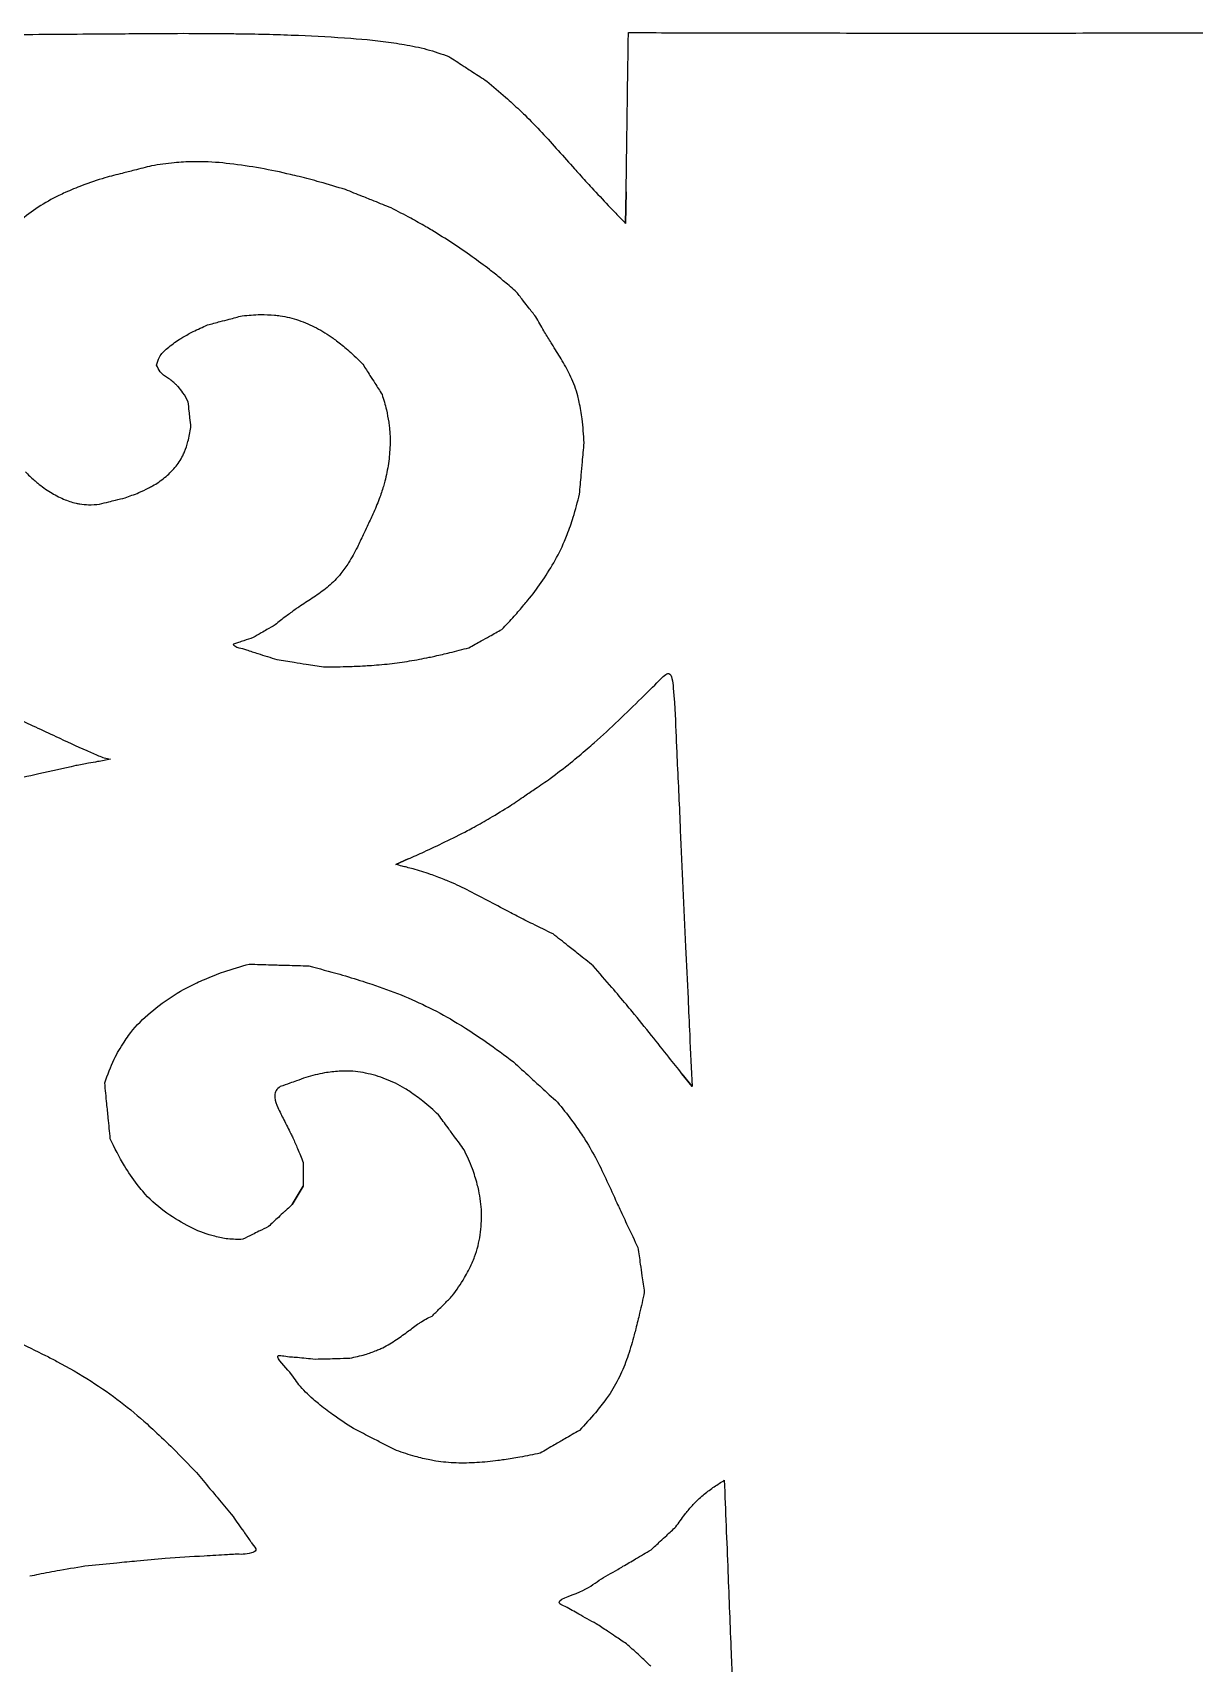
# Model space of a CAD drawing. Extents: x 0 to 339, y 0 to 248.
# Drawn here: x 189.8 to 254, y 152.6 to 242.7 of the extents above; entities that cross this region are included whole.
import ezdxf

# ---------------------------------------------------------------- set-up
doc = ezdxf.new("R2010")
doc.units = 0
doc.layers.add('layer_1', color=7, linetype='CONTINUOUS')

msp = doc.modelspace()

# ---------------------------------------------------------------- linework, layer by layer
at = {"layer": 'layer_1', "color": 1}
for p, q in [((222.555371, 232.138607), (222.580773, 233.903549)), ((222.580773, 233.903549), (222.555371, 232.138607)), ((222.555371, 232.138607), (222.555371, 232.138607)), ((196.649944, 224.320432), (196.649944, 224.320432)), ((196.649944, 224.320432), (196.649944, 224.320432)), ((196.649944, 224.320432), (196.649944, 224.320432)), ((224.403397, 206.895403), (224.403397, 206.895403)), ((224.403397, 206.895403), (224.403397, 206.895403)), ((224.403397, 206.895403), (224.403397, 206.895403)), ((209.857555, 196.743553), (210.539553, 197.046706)), ((210.539553, 197.046706), (209.857555, 196.743553)), ((209.857555, 196.743553), (209.857555, 196.743553)), ((226.221737, 184.470399), (225.666128, 185.177522)), ((225.666128, 185.177522), (226.221737, 184.470399)), ((226.221737, 184.470399), (226.221737, 184.470399)), ((204.743559, 178.964804), (204.137894, 177.954915)), ((204.137894, 177.954915), (204.743559, 178.964804)), ((204.743559, 178.964804), (204.743559, 178.964804)), ((228.004068, 162.726301), (228.004068, 162.726301)), ((228.004068, 162.726301), (228.004068, 162.726301)), ((228.004068, 162.726301), (228.004068, 162.726301))]:
    msp.add_line(p, q, dxfattribs=at)
for points in [[(187.580669, 242.578412), (188.433712, 242.584588), (189.286756, 242.590765), (190.1398, 242.596972)], [(190.1398, 242.596972), (190.736926, 242.601316), (191.334051, 242.605675), (191.931177, 242.610048)], [(191.931177, 242.610048), (192.784206, 242.616296), (193.637236, 242.622573), (194.490266, 242.628851)], [(194.490266, 242.628851), (195.592075, 242.639461), (196.693885, 242.650071), (197.795727, 242.651268)], [(197.795727, 242.651268), (198.62668, 242.65217), (199.457652, 242.647719), (200.288568, 242.640059)], [(200.288568, 242.640059), (200.617028, 242.637031), (200.945479, 242.633502), (201.273929, 242.628851)], [(201.273929, 242.628851), (202.34465, 242.613686), (203.415371, 242.586591), (204.485179, 242.542918)], [(204.485179, 242.542918), (205.450753, 242.503501), (206.415583, 242.45058), (207.37992, 242.378538)], [(207.37992, 242.378538), (208.175699, 242.319089), (208.971143, 242.246619), (209.759012, 242.124518)], [(222.700319, 242.260562), (222.702514, 242.404025), (222.704806, 242.547487), (222.707098, 242.690948)], [(222.707098, 242.690948), (224.339335, 242.688037), (225.971572, 242.685125), (227.603809, 242.682208)], [(227.603809, 242.682208), (228.870014, 242.679944), (230.13622, 242.677678), (231.402426, 242.675409)], [(231.402426, 242.675409), (233.38792, 242.671852), (235.373414, 242.66829), (237.358908, 242.664727)], [(237.358908, 242.664727), (239.970306, 242.665941), (242.581704, 242.667156), (245.180837, 242.668389)], [(245.180837, 242.668389), (247.179918, 242.669337), (249.171742, 242.670296), (251.196943, 242.67546)], [(251.196943, 242.67546), (252.006963, 242.677526), (252.822323, 242.680264), (253.603206, 242.679295)], [(253.603206, 242.679295), (255.095105, 242.677443), (256.46116, 242.662059), (258.200204, 242.632168)], [(209.759012, 242.124518), (209.949043, 242.095068), (210.138634, 242.062731), (210.328184, 242.029243)], [(210.328184, 242.029243), (210.745929, 241.955441), (211.163473, 241.876052), (211.572448, 241.765835)], [(211.572448, 241.765835), (211.986462, 241.65426), (212.391695, 241.511091), (212.796928, 241.367922)], [(222.681652, 240.964405), (222.683827, 241.116485), (222.686002, 241.268565), (222.688158, 241.420645)], [(222.688158, 241.420645), (222.692128, 241.700619), (222.696037, 241.980593), (222.700319, 242.260562)], [(212.796928, 241.367922), (213.055313, 241.199768), (213.313699, 241.031614), (213.572086, 240.863463)], [(213.572086, 240.863463), (213.75293, 240.745774), (213.933776, 240.628087), (214.114622, 240.510401)], [(222.649782, 238.741688), (222.660401, 239.482594), (222.67105, 240.223499), (222.681652, 240.964405)], [(214.114622, 240.510401), (214.372935, 240.342303), (214.63125, 240.174207), (214.889565, 240.006111)], [(214.889565, 240.006111), (215.237277, 239.713265), (215.58499, 239.420419), (215.925218, 239.119036)], [(215.925218, 239.119036), (216.182684, 238.890965), (216.435863, 238.658005), (216.686461, 238.422353)], [(222.612415, 236.126521), (222.624838, 236.998244), (222.637289, 237.869966), (222.649782, 238.741688)], [(216.686461, 238.422353), (216.785776, 238.328962), (216.884685, 238.235147), (216.982589, 238.140295)], [(216.982589, 238.140295), (217.307828, 237.825193), (217.621966, 237.498636), (217.93049, 237.167041)], [(217.93049, 237.167041), (218.235763, 236.83894), (218.535539, 236.505906), (218.833629, 236.171355)], [(218.833629, 236.171355), (219.132739, 235.83566), (219.430152, 235.498437), (219.731199, 235.164478)], [(222.580773, 233.903549), (222.591314, 234.64454), (222.601855, 235.385531), (222.612415, 236.126521)], [(196.371978, 235.330981), (196.054002, 235.249871), (195.736026, 235.16876), (195.418041, 235.087683)], [(197.617935, 235.50213), (197.200742, 235.462934), (196.78636, 235.396958), (196.371978, 235.330981)], [(198.66183, 235.555364), (198.313343, 235.548785), (197.964668, 235.534707), (197.617935, 235.50213)], [(199.099588, 235.558122), (198.9537, 235.55956), (198.807781, 235.558119), (198.66183, 235.555364)], [(200.697079, 235.447855), (200.166451, 235.509095), (199.633226, 235.552862), (199.099588, 235.558122)], [(202.384296, 235.197143), (201.824616, 235.297557), (201.26232, 235.38262), (200.697079, 235.447855)], [(204.049125, 234.850936), (203.497582, 234.981683), (202.942239, 235.097041), (202.384296, 235.197143)], [(219.731199, 235.164478), (219.82122, 235.064614), (219.911567, 234.965042), (220.002064, 234.865607)], [(192.528829, 234.239354), (192.216719, 234.120881), (191.908752, 233.991131), (191.603891, 233.854821)], [(193.795945, 234.674362), (193.371103, 234.536084), (192.946261, 234.397806), (192.528829, 234.239354)], [(194.750181, 234.917448), (194.432108, 234.836398), (194.114027, 234.75538), (193.795945, 234.674362)], [(195.418041, 235.087683), (195.195426, 235.030922), (194.972805, 234.974177), (194.750181, 234.917448)], [(204.520556, 234.735929), (204.363603, 234.77506), (204.206518, 234.813624), (204.049125, 234.850936)], [(205.665392, 234.435755), (205.285389, 234.541687), (204.903362, 234.640491), (204.520556, 234.735929)], [(207.079438, 234.017679), (206.609136, 234.160726), (206.138834, 234.303774), (205.665392, 234.435755)], [(220.002064, 234.865607), (220.229559, 234.615644), (220.458005, 234.366548), (220.68757, 234.118484)], [(191.245677, 233.68921), (190.855502, 233.500884), (190.477785, 233.285835), (190.114813, 233.048708)], [(191.603891, 233.854821), (191.483782, 233.801117), (191.364155, 233.746396), (191.245677, 233.68921)], [(208.014799, 233.643529), (207.70301, 233.768241), (207.391224, 233.89296), (207.079438, 234.017679)], [(208.669567, 233.38164), (208.45131, 233.468933), (208.233054, 233.556229), (208.014799, 233.643529)], [(209.604968, 233.007535), (209.293167, 233.132235), (208.981366, 233.256934), (208.669567, 233.38164)], [(220.68757, 234.118484), (220.98881, 233.792969), (221.291977, 233.469232), (221.597083, 233.14734)], [(190.114813, 233.048708), (189.756721, 232.814769), (189.412979, 232.559342), (189.0851, 232.284722)], [(210.681614, 232.439926), (210.3256, 232.634433), (209.965284, 232.820984), (209.604968, 233.007535)], [(211.516961, 231.96753), (211.240362, 232.12825), (210.962326, 232.286561), (210.681614, 232.439926)], [(221.597083, 233.14734), (221.715274, 233.022646), (221.833756, 232.898228), (221.952134, 232.773713)], [(221.952134, 232.773713), (222.034983, 232.68657), (222.11778, 232.599378), (222.20058, 232.512189)], [(222.20058, 232.512189), (222.318841, 232.387659), (222.437106, 232.263133), (222.555371, 232.138607)], [(211.852792, 231.770115), (211.741283, 231.836651), (211.629241, 231.902289), (211.516961, 231.96753)], [(212.986276, 231.055626), (212.613548, 231.301779), (212.236326, 231.541263), (211.852792, 231.770115)], [(214.069285, 230.31295), (213.712567, 230.566719), (213.35158, 230.814376), (212.986276, 231.055626)], [(215.034682, 229.598245), (214.718285, 229.843597), (214.395571, 230.08083), (214.069285, 230.31295)], [(215.286224, 229.400933), (215.202656, 229.467067), (215.118892, 229.532944), (215.034682, 229.598245)], [(215.868848, 228.928654), (215.677249, 229.089219), (215.482273, 229.245784), (215.286224, 229.400933)], [(216.524553, 228.360893), (216.30749, 228.55193), (216.090427, 228.742966), (215.868848, 228.928654)], [(216.917451, 227.855676), (216.786481, 228.024079), (216.655517, 228.192486), (216.524553, 228.360893)], [(200.661537, 226.860882), (200.898515, 226.923247), (201.135494, 226.985613), (201.372472, 227.047978)], [(201.372472, 227.047978), (201.710446, 227.079749), (202.04842, 227.111521), (202.387179, 227.115078)], [(202.387179, 227.115078), (202.645115, 227.117786), (202.903506, 227.104138), (203.160745, 227.081369)], [(203.160745, 227.081369), (203.263606, 227.072266), (203.366282, 227.061703), (203.468524, 227.047719)], [(203.468524, 227.047719), (203.816158, 227.00017), (204.158777, 226.913056), (204.49164, 226.799856)], [(217.192434, 227.502114), (217.10077, 227.619966), (217.009109, 227.73782), (216.917451, 227.855676)], [(217.585204, 226.997152), (217.454279, 227.165471), (217.323354, 227.33379), (217.192434, 227.502114)], [(198.102428, 225.865679), (198.287376, 225.974504), (198.474575, 226.07906), (198.665519, 226.176204)], [(198.665519, 226.176204), (198.923493, 226.307448), (199.188305, 226.42516), (199.453117, 226.542872)], [(199.453117, 226.542872), (199.690054, 226.605224), (199.92699, 226.667576), (200.163925, 226.729928)], [(200.163925, 226.729928), (200.329796, 226.773579), (200.495666, 226.81723), (200.661537, 226.860882)], [(204.49164, 226.799856), (204.830105, 226.684752), (205.158482, 226.542676), (205.475478, 226.378092)], [(205.475478, 226.378092), (205.79622, 226.211563), (206.105311, 226.021989), (206.397763, 225.810239)], [(218.035836, 226.21915), (217.883316, 226.477127), (217.73426, 226.737139), (217.585204, 226.997152)], [(218.396812, 225.620631), (218.275067, 225.819278), (218.154405, 226.018599), (218.035836, 226.21915)], [(196.802321, 224.765711), (196.905395, 224.956858), (197.075264, 225.111157), (197.246585, 225.255838)], [(197.246585, 225.255838), (197.45375, 225.430788), (197.663038, 225.591676), (197.887296, 225.734739)], [(197.887296, 225.734739), (197.957903, 225.779782), (198.029993, 225.823058), (198.102428, 225.865679)], [(206.397763, 225.810239), (206.484677, 225.747309), (206.570121, 225.68242), (206.654948, 225.616683)], [(206.654948, 225.616683), (206.867484, 225.451978), (207.076141, 225.281951), (207.2769, 225.103267)], [(218.544591, 225.381211), (218.495003, 225.460814), (218.44582, 225.540668), (218.396812, 225.620631)], [(219.055263, 224.560819), (218.889999, 224.837362), (218.714907, 225.107805), (218.544591, 225.381211)], [(196.649944, 224.320432), (196.689467, 224.475075), (196.72899, 224.629719), (196.802321, 224.765711)], [(196.840628, 223.955618), (196.757293, 224.061232), (196.703619, 224.190832), (196.649944, 224.320432)], [(207.2769, 225.103267), (207.540051, 224.869051), (207.789631, 224.619961), (208.039211, 224.370871)], [(208.039211, 224.370871), (208.170178, 224.165069), (208.301145, 223.959268), (208.432111, 223.753465)], [(219.532294, 223.667464), (219.390863, 223.974483), (219.228461, 224.271001), (219.055263, 224.560819)], [(197.25032, 223.624487), (197.102489, 223.72459), (196.947272, 223.820464), (196.840628, 223.955618)], [(197.710659, 223.259717), (197.570793, 223.396006), (197.415147, 223.512876), (197.25032, 223.624487)], [(208.432111, 223.753465), (208.523773, 223.609424), (208.615435, 223.465383), (208.707095, 223.321341)], [(219.908332, 222.628089), (219.816031, 222.984791), (219.686653, 223.332382), (219.532294, 223.667464)], [(197.831278, 223.134389), (197.792118, 223.177289), (197.75208, 223.219354), (197.710659, 223.259717)], [(198.103395, 222.795807), (198.021389, 222.914923), (197.92907, 223.027257), (197.831278, 223.134389)], [(198.392402, 222.300071), (198.302065, 222.469261), (198.211728, 222.638451), (198.103395, 222.795807)], [(208.707095, 223.321341), (208.838019, 223.115597), (208.96894, 222.909853), (209.099862, 222.704108)], [(209.099862, 222.704108), (209.186185, 222.42145), (209.272509, 222.138792), (209.339307, 221.851323)], [(219.988764, 222.279279), (219.964227, 222.396091), (219.938224, 222.512568), (219.908332, 222.628089)], [(198.448605, 221.776232), (198.429884, 221.950846), (198.411143, 222.125459), (198.392402, 222.300071)], [(198.487886, 221.40956), (198.474802, 221.531785), (198.461709, 221.654009), (198.448605, 221.776232)], [(209.339307, 221.851323), (209.39182, 221.62533), (209.432266, 221.396363), (209.466535, 221.166702)], [(220.14776, 221.352547), (220.107551, 221.6633), (220.053216, 221.972445), (219.988764, 222.279279)], [(198.381192, 220.098438), (198.452837, 220.356458), (198.498376, 220.62111), (198.543916, 220.885763)], [(198.543916, 220.885763), (198.525246, 221.060363), (198.506576, 221.234963), (198.487886, 221.40956)], [(209.466535, 221.166702), (209.480467, 221.073333), (209.493377, 220.979848), (209.503962, 220.886086)], [(209.503962, 220.886086), (209.540844, 220.55937), (209.54948, 220.229289), (209.539501, 219.90025)], [(220.261861, 220.027451), (220.233248, 220.470222), (220.204635, 220.912992), (220.14776, 221.352547)], [(198.184741, 219.535446), (198.260559, 219.719351), (198.328055, 219.907071), (198.381192, 220.098438)], [(209.539501, 219.90025), (209.529262, 219.562651), (209.499427, 219.226149), (209.451586, 218.891938)], [(220.168467, 218.979812), (220.199616, 219.329023), (220.230738, 219.678237), (220.261861, 220.027451)], [(197.6572, 218.663661), (197.826037, 218.865084), (197.974786, 219.084677), (198.089313, 219.32033)], [(198.089313, 219.32033), (198.123599, 219.390878), (198.154818, 219.462865), (198.184741, 219.535446)], [(220.103016, 218.246467), (220.124846, 218.490914), (220.146663, 218.735363), (220.168467, 218.979812)], [(189.399263, 218.426027), (189.555928, 218.270435), (189.718703, 218.120853), (189.884737, 217.975184)], [(196.422486, 217.653371), (196.657311, 217.785334), (196.881311, 217.937629), (197.090369, 218.108018)], [(197.090369, 218.108018), (197.295754, 218.275414), (197.486718, 218.460274), (197.6572, 218.663661)], [(209.451586, 218.891938), (209.404035, 218.559742), (209.338695, 218.22981), (209.251439, 217.906017)], [(220.009406, 217.198831), (220.040618, 217.548042), (220.07183, 217.897253), (220.103016, 218.246467)], [(189.884737, 217.975184), (189.95042, 217.917557), (190.016613, 217.860542), (190.084021, 217.804947)], [(190.084021, 217.804947), (190.305755, 217.622069), (190.540637, 217.454549), (190.785418, 217.303599)], [(190.785418, 217.303599), (191.015873, 217.161484), (191.255102, 217.034056), (191.503795, 216.925736)], [(194.907618, 216.996878), (195.160304, 217.085847), (195.41299, 217.174816), (195.659357, 217.279282)], [(195.659357, 217.279282), (195.845965, 217.358408), (196.028946, 217.446425), (196.20924, 217.53927)], [(196.20924, 217.53927), (196.280928, 217.576187), (196.352192, 217.613868), (196.422486, 217.653371)], [(209.17099, 217.625412), (209.101904, 217.395143), (209.027914, 217.166192), (208.944626, 216.940789)], [(209.251439, 217.906017), (209.22612, 217.812065), (209.198957, 217.718631), (209.17099, 217.625412)], [(219.658642, 215.918538), (219.790738, 216.34074), (219.900072, 216.769785), (220.009406, 217.198831)], [(191.503795, 216.925736), (191.730216, 216.827117), (191.964481, 216.744337), (192.205451, 216.693788)], [(192.205451, 216.693788), (192.271426, 216.679948), (192.337905, 216.668524), (192.404633, 216.658217)], [(192.404633, 216.658217), (192.565448, 216.633378), (192.727713, 216.615025), (192.890006, 216.61141)], [(192.890006, 216.61141), (193.091077, 216.606932), (193.292191, 216.625077), (193.493305, 216.643222)], [(193.493305, 216.643222), (193.667907, 216.68683), (193.842508, 216.730438), (194.017102, 216.774075)], [(194.017102, 216.774075), (194.13933, 216.804624), (194.261555, 216.835187), (194.383776, 216.865764)], [(194.383776, 216.865764), (194.558395, 216.90945), (194.733006, 216.953164), (194.907618, 216.996878)], [(208.944626, 216.940789), (208.838153, 216.652638), (208.716486, 216.370285), (208.59482, 216.087931)], [(208.27687, 215.414494), (208.202669, 215.25735), (208.12846, 215.100209), (208.054244, 214.943072)], [(208.59482, 216.087931), (208.488841, 215.86345), (208.382863, 215.638968), (208.27687, 215.414494)], [(219.324812, 214.969127), (219.445267, 215.282307), (219.558496, 215.598456), (219.658642, 215.918538)], [(208.054244, 214.943072), (207.948213, 214.718574), (207.842167, 214.494082), (207.736121, 214.269591)], [(218.579356, 213.405271), (218.800673, 213.791151), (219.003618, 214.188127), (219.17615, 214.597737)], [(219.17615, 214.597737), (219.227909, 214.72062), (219.276931, 214.844639), (219.324812, 214.969127)], [(207.736121, 214.269591), (207.582637, 213.978652), (207.429154, 213.687713), (207.252547, 213.410957)], [(206.650217, 212.602824), (206.446155, 212.369926), (206.213672, 212.161899), (205.970213, 211.969537)], [(206.830726, 212.821694), (206.772174, 212.747355), (206.71252, 212.67393), (206.650217, 212.602824)], [(207.252547, 213.410957), (207.122671, 213.207435), (206.98029, 213.011582), (206.830726, 212.821694)], [(217.887307, 212.313728), (218.133084, 212.667683), (218.364849, 213.031265), (218.579356, 213.405271)], [(205.970213, 211.969537), (205.733099, 211.782189), (205.485574, 211.6097), (205.234235, 211.44287)], [(217.156048, 211.340029), (217.411735, 211.655293), (217.65574, 211.980237), (217.887307, 212.313728)], [(204.298062, 210.817969), (204.130398, 210.699811), (203.964008, 210.579794), (203.800425, 210.456105)], [(204.503855, 210.961053), (204.434872, 210.913927), (204.366362, 210.866102), (204.298062, 210.817969)], [(205.234235, 211.44287), (204.991234, 211.281574), (204.744669, 211.125567), (204.503855, 210.961053)], [(216.403917, 210.45714), (216.586794, 210.660403), (216.764538, 210.868338), (216.939949, 211.078134)], [(216.939949, 211.078134), (217.012551, 211.164969), (217.084754, 211.252123), (217.156048, 211.340029)], [(203.190557, 209.976542), (203.040899, 209.889251), (202.891241, 209.80196), (202.741582, 209.714669)], [(203.800425, 210.456105), (203.59416, 210.300144), (203.392359, 210.138343), (203.190557, 209.976542)], [(215.716357, 209.724087), (215.948112, 209.9661), (216.179866, 210.208114), (216.403917, 210.45714)], [(201.170103, 209.00007), (201.139015, 208.988624), (201.109358, 208.977056), (201.069059, 208.966399)], [(201.473207, 209.101094), (201.369491, 209.067645), (201.26336, 209.034406), (201.170103, 209.00007)], [(201.978325, 209.269484), (201.812188, 209.21316), (201.646051, 209.156836), (201.473207, 209.101094)], [(202.4273, 209.531357), (202.277641, 209.444066), (202.127983, 209.356775), (201.978325, 209.269484)], [(202.741582, 209.714669), (202.636821, 209.653565), (202.53206, 209.592461), (202.4273, 209.531357)], [(213.898017, 208.713811), (214.122495, 208.838546), (214.346973, 208.963281), (214.571455, 209.088009)], [(214.571455, 209.088009), (214.728594, 209.17532), (214.885735, 209.262627), (215.042877, 209.349932)], [(215.042877, 209.349932), (215.267368, 209.474654), (215.491862, 209.599371), (215.716357, 209.724087)], [(201.069059, 208.966399), (200.991326, 208.945842), (200.873998, 208.928676), (200.87925, 208.887793)], [(200.87925, 208.887793), (200.882212, 208.864736), (200.924162, 208.834137), (200.964409, 208.80923)], [(200.964409, 208.80923), (201.123161, 208.710985), (201.255408, 208.701314), (201.397528, 208.663372)], [(201.397528, 208.663372), (201.466238, 208.645029), (201.537255, 208.620078), (201.607962, 208.596016)], [(201.607962, 208.596016), (201.820082, 208.52383), (202.029412, 208.459647), (202.239265, 208.393967)], [(202.239265, 208.393967), (202.589018, 208.284502), (202.940227, 208.170879), (203.291436, 208.057256)], [(210.617989, 207.981441), (210.98062, 208.040184), (211.341898, 208.107423), (211.701279, 208.18339)], [(211.701279, 208.18339), (211.808968, 208.206154), (211.916486, 208.229701), (212.023937, 208.253568)], [(212.023937, 208.253568), (212.294789, 208.313726), (212.565211, 208.375908), (212.834759, 208.441616)], [(212.834759, 208.441616), (213.190191, 208.528261), (213.544104, 208.621036), (213.898017, 208.713811)], [(203.291436, 208.057256), (203.609516, 208.007361), (203.927595, 207.957466), (204.245675, 207.907567)], [(204.245675, 207.907567), (204.4683, 207.872642), (204.690926, 207.837715), (204.913552, 207.802785)], [(204.913552, 207.802785), (205.231546, 207.752892), (205.549539, 207.702994), (205.867533, 207.653096)], [(205.867533, 207.653096), (206.27817, 207.657133), (206.688808, 207.66117), (207.099265, 207.672703)], [(207.099265, 207.672703), (207.403381, 207.681248), (207.707397, 207.693908), (208.011266, 207.709116)], [(208.011266, 207.709116), (208.130104, 207.715064), (208.248919, 207.721401), (208.36768, 207.728723)], [(208.36768, 207.728723), (208.751878, 207.752411), (209.135499, 207.786407), (209.518008, 207.82988)], [(209.518008, 207.82988), (209.885812, 207.871683), (210.252587, 207.922249), (210.617989, 207.981441)], [(224.403397, 206.895403), (224.608359, 207.103859), (224.813322, 207.312314), (224.943136, 207.28549)], [(224.943136, 207.28549), (225.107066, 207.251617), (225.15116, 206.842553), (225.185435, 206.480195)], [(223.428804, 205.926501), (223.755021, 206.248088), (224.079209, 206.571746), (224.403397, 206.895403)], [(225.185435, 206.480195), (225.295288, 205.318846), (225.304286, 204.637252), (225.337977, 203.789268)], [(222.162468, 204.699467), (222.588336, 205.104663), (223.01024, 205.513878), (223.428804, 205.926501)], [(188.82046, 204.862957), (189.576769, 204.514063), (190.332359, 204.16399), (191.086638, 203.809863)], [(220.81747, 203.461121), (221.275094, 203.863541), (221.720912, 204.279344), (222.162468, 204.699467)], [(191.086638, 203.809863), (191.650847, 203.544972), (192.214322, 203.277814), (192.786119, 203.031578)], [(225.337977, 203.789268), (225.354094, 203.383632), (225.37586, 202.939924), (225.396868, 202.501335)], [(192.786119, 203.031578), (192.899537, 202.982737), (193.013282, 202.934719), (193.126589, 202.884792)], [(193.126589, 202.884792), (193.334758, 202.793066), (193.541449, 202.694898), (193.758888, 202.63143)], [(219.515501, 202.36109), (219.826901, 202.611702), (220.132537, 202.869541), (220.435842, 203.129987)], [(220.435842, 203.129987), (220.563628, 203.239715), (220.691, 203.349907), (220.81747, 203.461121)], [(192.180008, 202.19839), (191.503348, 202.04376), (190.826689, 201.889129), (190.148613, 201.740934)], [(192.890855, 202.329199), (192.65391, 202.285573), (192.416959, 202.241982), (192.180008, 202.19839)], [(193.388465, 202.420871), (193.222598, 202.390297), (193.056728, 202.359739), (192.890855, 202.329199)], [(194.099358, 202.551983), (193.862396, 202.508268), (193.625433, 202.464552), (193.388465, 202.420871)], [(193.758888, 202.63143), (193.87049, 202.598854), (193.984924, 202.575419), (194.099358, 202.551983)], [(218.393273, 201.4912), (218.770042, 201.777786), (219.146811, 202.064373), (219.515501, 202.36109)], [(225.396868, 202.501335), (225.459893, 201.18558), (225.516096, 199.915898), (225.573588, 198.637578)], [(190.148613, 201.740934), (189.562057, 201.612741), (188.974442, 201.489364), (188.386502, 201.367622)], [(216.994019, 200.537154), (217.186077, 200.6681), (217.378134, 200.799048), (217.570191, 200.929997)], [(217.570191, 200.929997), (217.844552, 201.117063), (218.118913, 201.304131), (218.393273, 201.4912)], [(216.170896, 199.97595), (216.445271, 200.163017), (216.719646, 200.350084), (216.994019, 200.537154)], [(214.184385, 198.808571), (214.480971, 198.971543), (214.776129, 199.137186), (215.068192, 199.308064)], [(215.068192, 199.308064), (215.439086, 199.525064), (215.804991, 199.750507), (216.170896, 199.97595)], [(212.572738, 197.981799), (212.993071, 198.184405), (213.410895, 198.392399), (213.822454, 198.612145)], [(213.822454, 198.612145), (213.943537, 198.676796), (214.064079, 198.742464), (214.184385, 198.808571)], [(225.573588, 198.637578), (225.669407, 196.507066), (225.768807, 194.352559), (225.868207, 192.198053)], [(210.539553, 197.046706), (210.832919, 197.177481), (211.126285, 197.308256), (211.418605, 197.441323)], [(211.418605, 197.441323), (211.80523, 197.61732), (212.190024, 197.797326), (212.572738, 197.981799)], [(210.213043, 196.649943), (210.094563, 196.681205), (209.976059, 196.712379), (209.857555, 196.743553)], [(210.461839, 196.584491), (210.378863, 196.606144), (210.295959, 196.628065), (210.213043, 196.649943)], [(210.817196, 196.491097), (210.698999, 196.523192), (210.580346, 196.553567), (210.461839, 196.584491)], [(211.767275, 196.195494), (211.454018, 196.304656), (211.137279, 196.404183), (210.817196, 196.491097)], [(212.526702, 195.911126), (212.275567, 196.011161), (212.022577, 196.106527), (211.767275, 196.195494)], [(212.837233, 195.783911), (212.734237, 195.827534), (212.630628, 195.86973), (212.526702, 195.911126)], [(213.927925, 195.271353), (213.569102, 195.452209), (213.207113, 195.627256), (212.837233, 195.783911)], [(215.063477, 194.680205), (214.686707, 194.880547), (214.309103, 195.079228), (213.927925, 195.271353)], [(216.221463, 194.066641), (215.833968, 194.268301), (215.44916, 194.475124), (215.063477, 194.680205)], [(216.565651, 193.888905), (216.450778, 193.947874), (216.336003, 194.007032), (216.221463, 194.066641)], [(217.426092, 193.452993), (217.138334, 193.596412), (216.851688, 193.742072), (216.565651, 193.888905)], [(218.54459, 192.904852), (218.17114, 193.08632), (217.797689, 193.267789), (217.426092, 193.452993)], [(219.367715, 192.249944), (219.093331, 192.468235), (218.818961, 192.686544), (218.54459, 192.904852)], [(219.943887, 191.791599), (219.751823, 191.944372), (219.559766, 192.097154), (219.367715, 192.249944)], [(225.868207, 192.198053), (225.911907, 191.244022), (225.955607, 190.28999), (225.999275, 189.335957)], [(200.361558, 190.812086), (200.823317, 190.9724), (201.294307, 191.105049), (201.765297, 191.237697)], [(201.765297, 191.237697), (202.170667, 191.225229), (202.576037, 191.21276), (202.981406, 191.200285)], [(202.981406, 191.200285), (203.265131, 191.191554), (203.548855, 191.18282), (203.832579, 191.174082)], [(203.832579, 191.174082), (204.237849, 191.161602), (204.643118, 191.149115), (205.048388, 191.136628)], [(205.048388, 191.136628), (205.620058, 190.98618), (206.191727, 190.835733), (206.759861, 190.67272)], [(220.766967, 191.136951), (220.492603, 191.355161), (220.218238, 191.573371), (219.943887, 191.791599)], [(221.795039, 189.943686), (221.454503, 190.343283), (221.110735, 190.740117), (220.766967, 191.136951)], [(197.448058, 189.41554), (197.900319, 189.709902), (198.372634, 189.974481), (198.861436, 190.202106)], [(198.861436, 190.202106), (199.002775, 190.267925), (199.145492, 190.330654), (199.288846, 190.392031)], [(199.288846, 190.392031), (199.641945, 190.543209), (199.998904, 190.68618), (200.361558, 190.812086)], [(206.759861, 190.67272), (207.186263, 190.550373), (207.610674, 190.420949), (208.033715, 190.287361)], [(208.033715, 190.287361), (208.20051, 190.234691), (208.367093, 190.181373), (208.533173, 190.12648)], [(208.533173, 190.12648), (209.080339, 189.945629), (209.622057, 189.747677), (210.156012, 189.530644)], [(196.158293, 188.438082), (196.563161, 188.796711), (196.995573, 189.121032), (197.448058, 189.41554)], [(210.156012, 189.530644), (210.684739, 189.315737), (211.205853, 189.082121), (211.717054, 188.828131)], [(222.593022, 188.997176), (222.328367, 189.313807), (222.062702, 189.6296), (221.795039, 189.943686)], [(225.999275, 189.335957), (226.029842, 188.668136), (226.060394, 188.000315), (226.090931, 187.332492)], [(195.098618, 187.297859), (195.404915, 187.716427), (195.768862, 188.093126), (196.158293, 188.438082)], [(211.717054, 188.828131), (212.241792, 188.567415), (212.756085, 188.285231), (213.255765, 187.979602)], [(222.913908, 188.611808), (222.807262, 188.740525), (222.700225, 188.868919), (222.593022, 188.997176)], [(223.986516, 187.294957), (223.631811, 187.736209), (223.2751, 188.175864), (222.913908, 188.611808)], [(213.255765, 187.979602), (213.409325, 187.885677), (213.561504, 187.789539), (213.713126, 187.692501)], [(213.713126, 187.692501), (214.100228, 187.444755), (214.483694, 187.191151), (214.860739, 186.928472)], [(194.305373, 185.980992), (194.463622, 186.309186), (194.649369, 186.624828), (194.847918, 186.931212)], [(194.847918, 186.931212), (194.928513, 187.055581), (195.011219, 187.178425), (195.098618, 187.297859)], [(214.860739, 186.928472), (215.3689, 186.574447), (215.865398, 186.203939), (216.361896, 185.833431)], [(224.946921, 186.090382), (224.628353, 186.493149), (224.30826, 186.89471), (223.986516, 187.294957)], [(226.090931, 187.332492), (226.134554, 186.378462), (226.178145, 185.424431), (226.221737, 184.470399)], [(193.785315, 184.671774), (193.943475, 185.115115), (194.101635, 185.558457), (194.305373, 185.980992)], [(216.361896, 185.833431), (216.661226, 185.559057), (216.960557, 185.284683), (217.259887, 185.010309)], [(225.666128, 185.177522), (225.426681, 185.482037), (225.187235, 185.786553), (224.946921, 186.090382)], [(193.897592, 183.530438), (193.860167, 183.910883), (193.822741, 184.291328), (193.785315, 184.671774)], [(204.371621, 184.788025), (204.249408, 184.744377), (204.127195, 184.700732), (204.004981, 184.657089)], [(204.895455, 184.975119), (204.720844, 184.912753), (204.546233, 184.850387), (204.371621, 184.788025)], [(205.929743, 185.223943), (205.580735, 185.162743), (205.238095, 185.068931), (204.895455, 184.975119)], [(206.739738, 185.315615), (206.468358, 185.298585), (206.197181, 185.270839), (205.929743, 185.223943)], [(207.067137, 185.328711), (206.957937, 185.327575), (206.848821, 185.322461), (206.739738, 185.315615)], [(208.187678, 185.214591), (207.818884, 185.289527), (207.442513, 185.332619), (207.067137, 185.328711)], [(209.297025, 184.887202), (208.937127, 185.027101), (208.566397, 185.137637), (208.187678, 185.214591)], [(210.350229, 184.369007), (210.016331, 184.573021), (209.662255, 184.745231), (209.297025, 184.887202)], [(217.259887, 185.010309), (217.469414, 184.818252), (217.67894, 184.626195), (217.888467, 184.434138)], [(203.178129, 183.987681), (203.175422, 183.946027), (203.175306, 183.904957), (203.178125, 183.864219)], [(203.178125, 183.864219), (203.191149, 183.675997), (203.266817, 183.494877), (203.345588, 183.318917)], [(203.245499, 184.245779), (203.201924, 184.170395), (203.183978, 184.077677), (203.178129, 183.987681)], [(203.481274, 184.470081), (203.389967, 184.403914), (203.29866, 184.337747), (203.245499, 184.245779)], [(204.004981, 184.657089), (203.830413, 184.59475), (203.655844, 184.532415), (203.481274, 184.470081)], [(210.643926, 184.180074), (210.547122, 184.244797), (210.449569, 184.308309), (210.350229, 184.369007)], [(211.352849, 183.665698), (211.124788, 183.847795), (210.886717, 184.017742), (210.643926, 184.180074)], [(217.888467, 184.434138), (218.187783, 184.159778), (218.4871, 183.885418), (218.786416, 183.611059)], [(193.976171, 182.731624), (193.949978, 182.997895), (193.923785, 183.264167), (193.897592, 183.530438)], [(203.345588, 183.318917), (203.450681, 183.084157), (203.561298, 182.858585), (203.6758, 182.633224)], [(212.218753, 182.904515), (211.935899, 183.16526), (211.653045, 183.426005), (211.352849, 183.665698)], [(212.742595, 182.193662), (212.567984, 182.430615), (212.393369, 182.667565), (212.218753, 182.904515)], [(218.786416, 183.611059), (219.051345, 183.283724), (219.316273, 182.95639), (219.567276, 182.618526)], [(194.088405, 181.590634), (194.050994, 181.970964), (194.013583, 182.351294), (193.976171, 182.731624)], [(203.6758, 182.633224), (203.804659, 182.379608), (203.93844, 182.126259), (204.062203, 181.868855)], [(213.109284, 181.696036), (212.987056, 181.861913), (212.864826, 182.027788), (212.742595, 182.193662)], [(219.567276, 182.618526), (219.757869, 182.361978), (219.940432, 182.099358), (220.118188, 181.833636)], [(194.867562, 180.097011), (194.57791, 180.577667), (194.333158, 181.08415), (194.088405, 181.590634)], [(204.062203, 181.868855), (204.09938, 181.791534), (204.135653, 181.713847), (204.171598, 181.635992)], [(204.171598, 181.635992), (204.261258, 181.441791), (204.348871, 181.246549), (204.432405, 181.049615)], [(213.633125, 180.985101), (213.458513, 181.22208), (213.283901, 181.45906), (213.109284, 181.696036)], [(220.118188, 181.833636), (220.188844, 181.728015), (220.258741, 181.621903), (220.326795, 181.514621)], [(220.326795, 181.514621), (220.55479, 181.155201), (220.762101, 180.782644), (220.958116, 180.4046)], [(204.432405, 181.049615), (204.540694, 180.79432), (204.642127, 180.536181), (204.743559, 180.278042)], [(204.743559, 180.278042), (204.743559, 180.115914), (204.743559, 179.953786), (204.743559, 179.791657)], [(214.089533, 179.930931), (213.956258, 180.28968), (213.794691, 180.63739), (213.633125, 180.985101)], [(220.958116, 180.4046), (221.155408, 180.024092), (221.341258, 179.638025), (221.522127, 179.249644)], [(195.573841, 179.069005), (195.321072, 179.399446), (195.082011, 179.74115), (194.867562, 180.097011)], [(204.743559, 179.791657), (204.743559, 179.678168), (204.743559, 179.564678), (204.743559, 179.451188)], [(204.743559, 179.451188), (204.743559, 179.28906), (204.743559, 179.126932), (204.743559, 178.964804)], [(214.355149, 179.084345), (214.278538, 179.370151), (214.192475, 179.653834), (214.089533, 179.930931)], [(195.881626, 178.686387), (195.774999, 178.810558), (195.673357, 178.938909), (195.573841, 179.069005)], [(197.066586, 177.593092), (196.635558, 177.916053), (196.231718, 178.278692), (195.881626, 178.686387)], [(214.441194, 178.737277), (214.415363, 178.853639), (214.386024, 178.969165), (214.355149, 179.084345)], [(214.589946, 177.518675), (214.577202, 177.928409), (214.529877, 178.337775), (214.441194, 178.737277)], [(221.522127, 179.249644), (221.706997, 178.852673), (221.886665, 178.453285), (222.069316, 178.055279)], [(198.341274, 176.791541), (197.895408, 177.02445), (197.469139, 177.291467), (197.066586, 177.593092)], [(203.700363, 177.55046), (203.590992, 177.449444), (203.481637, 177.348409), (203.372283, 177.247373)], [(203.809748, 177.651501), (203.773292, 177.617814), (203.736826, 177.584138), (203.700363, 177.55046)], [(204.040665, 177.865015), (203.963696, 177.79384), (203.886743, 177.722648), (203.809748, 177.651501)], [(204.125739, 177.943677), (204.097382, 177.917456), (204.069022, 177.891237), (204.040665, 177.865015)], [(204.137894, 177.954915), (204.133842, 177.951169), (204.129791, 177.947423), (204.125739, 177.943677)], [(214.519835, 176.277643), (214.580301, 176.688575), (214.60285, 177.103814), (214.589946, 177.518675)], [(222.069316, 178.055279), (222.124592, 177.934831), (222.180141, 177.81451), (222.235795, 177.694237)], [(222.235795, 177.694237), (222.376493, 177.390181), (222.517868, 177.086435), (222.660422, 176.783246)], [(199.543111, 176.287373), (199.127792, 176.413909), (198.727192, 176.589949), (198.341274, 176.791541)], [(202.825625, 176.7423), (202.651108, 176.654906), (202.476591, 176.567513), (202.302058, 176.480152)], [(203.372283, 177.247373), (203.190063, 177.079016), (203.007844, 176.910658), (202.825625, 176.7423)], [(222.660422, 176.783246), (222.849228, 176.381683), (223.040103, 175.981097), (223.230978, 175.580511)], [(199.859271, 176.199442), (199.753191, 176.226791), (199.647685, 176.255513), (199.543111, 176.287373)], [(200.590672, 176.055381), (200.344164, 176.082279), (200.100242, 176.137317), (199.859271, 176.199442)], [(201.411699, 176.034791), (201.136977, 176.030269), (200.862256, 176.025747), (200.590672, 176.055381)], [(201.935484, 176.296723), (201.7609, 176.209391), (201.5863, 176.122091), (201.411699, 176.034791)], [(202.302058, 176.480152), (202.179875, 176.418993), (202.057684, 176.35785), (201.935484, 176.296723)], [(214.214053, 175.075791), (214.361442, 175.461965), (214.459509, 175.86766), (214.519835, 176.277643)], [(214.072762, 174.7372), (214.122529, 174.849005), (214.170449, 174.961544), (214.214053, 175.075791)], [(223.230978, 175.580511), (223.274675, 175.274947), (223.318372, 174.969383), (223.362045, 174.663816)], [(212.976442, 172.904177), (213.213873, 173.234872), (213.451304, 173.565567), (213.656446, 173.916028)], [(213.656446, 173.916028), (213.811369, 174.180695), (213.947878, 174.456636), (214.072762, 174.7372)], [(223.362045, 174.663816), (223.392614, 174.449932), (223.423171, 174.236047), (223.453717, 174.02216)], [(223.453717, 174.02216), (223.497351, 173.716624), (223.540961, 173.411085), (223.584571, 173.105547)], [(223.584571, 173.105547), (223.501167, 172.722502), (223.417764, 172.339457), (223.328292, 171.957806)], [(211.865288, 171.793018), (212.002474, 171.930206), (212.139661, 172.067394), (212.276847, 172.204581)], [(212.276847, 172.204581), (212.372873, 172.300607), (212.468899, 172.396633), (212.564924, 172.492659)], [(212.564924, 172.492659), (212.702097, 172.629832), (212.839269, 172.767005), (212.976442, 172.904177)], [(210.488448, 170.918418), (210.676916, 171.059915), (210.862971, 171.204918), (211.057028, 171.33842)], [(211.057028, 171.33842), (211.104032, 171.370756), (211.151506, 171.402418), (211.199209, 171.433818)], [(211.199209, 171.433818), (211.304246, 171.502958), (211.410396, 171.570828), (211.521004, 171.63024)], [(211.521004, 171.63024), (211.632733, 171.690253), (211.74901, 171.741636), (211.865288, 171.793018)], [(223.328292, 171.957806), (223.260798, 171.669907), (223.189852, 171.382803), (223.116893, 171.096242)], [(188.866104, 170.41138), (189.421686, 170.155294), (189.972263, 169.888147), (190.518929, 169.613429)], [(209.036927, 169.999738), (209.305347, 170.122643), (209.560445, 170.274396), (209.807652, 170.43666)], [(209.807652, 170.43666), (210.040365, 170.58941), (210.266086, 170.751474), (210.488448, 170.918418)], [(223.028962, 170.756653), (222.929966, 170.382562), (222.822738, 170.010436), (222.6988, 169.643793)], [(223.116893, 171.096242), (223.088043, 170.982929), (223.058878, 170.869702), (223.028962, 170.756653)], [(190.518929, 169.613429), (190.728401, 169.508163), (190.937299, 169.401784), (191.144735, 169.292548)], [(203.9007, 168.812832), (203.619299, 169.140221), (203.183199, 169.57722), (203.380205, 169.621022)], [(203.380205, 169.621022), (203.441848, 169.634727), (203.565474, 169.609937), (203.679499, 169.591109)], [(203.679499, 169.591109), (203.964546, 169.544042), (204.189596, 169.534233), (204.42769, 169.516319)], [(204.42769, 169.516319), (204.737181, 169.493033), (205.068712, 169.456051), (205.400242, 169.419069)], [(205.400242, 169.419069), (205.637207, 169.42525), (205.874171, 169.431431), (206.111135, 169.437644)], [(206.111135, 169.437644), (206.27701, 169.441993), (206.442885, 169.446357), (206.60876, 169.450737)], [(206.60876, 169.450737), (206.845726, 169.456994), (207.082691, 169.463283), (207.319656, 169.469572)], [(207.319656, 169.469572), (207.604835, 169.530421), (207.890015, 169.591269), (208.168964, 169.674334)], [(208.168964, 169.674334), (208.380634, 169.737364), (208.588717, 169.813186), (208.793754, 169.895944)], [(208.793754, 169.895944), (208.87553, 169.92895), (208.956822, 169.963059), (209.036927, 169.999738)], [(222.6988, 169.643793), (222.575493, 169.279018), (222.435645, 168.91967), (222.27324, 168.570169)], [(191.144735, 169.292548), (191.788178, 168.953711), (192.417561, 168.587377), (193.029274, 168.193748)], [(204.511079, 168.004514), (204.321955, 168.244604), (204.197203, 168.467872), (203.9007, 168.812832)], [(222.27324, 168.570169), (222.104895, 168.207884), (221.912313, 167.856179), (221.690599, 167.524388)], [(193.029274, 168.193748), (193.586818, 167.834976), (194.129683, 167.453529), (194.655681, 167.050001)], [(205.300971, 167.196242), (205.013252, 167.447804), (204.722096, 167.73663), (204.511079, 168.004514)], [(194.655681, 167.050001), (195.159236, 166.663689), (195.647334, 166.257139), (196.119395, 165.833142)], [(205.585285, 166.956781), (205.489868, 167.034789), (205.395605, 167.1135), (205.300971, 167.196242)], [(206.36339, 166.35815), (206.097342, 166.549636), (205.837288, 166.750758), (205.585285, 166.956781)], [(221.476368, 167.218572), (221.287936, 166.958761), (221.092155, 166.704056), (220.886074, 166.458219)], [(221.690599, 167.524388), (221.621447, 167.420901), (221.54946, 167.319353), (221.476368, 167.218572)], [(196.119395, 165.833142), (196.258958, 165.70779), (196.397119, 165.580912), (196.534708, 165.453398)], [(207.523024, 165.579977), (207.132436, 165.832869), (206.741848, 166.08576), (206.36339, 166.35815)], [(220.886074, 166.458219), (220.603103, 166.120657), (220.300714, 165.799814), (219.998326, 165.478972)], [(196.534708, 165.453398), (196.87988, 165.1335), (197.22145, 164.809594), (197.556158, 164.478826)], [(208.402442, 165.130963), (208.109305, 165.280639), (207.816165, 165.430308), (207.523024, 165.579977)], [(209.017927, 164.816682), (208.812767, 164.921446), (208.607605, 165.026206), (208.402442, 165.130963)], [(219.194079, 165.011116), (219.006398, 164.901964), (218.818705, 164.792833), (218.631, 164.683724)], [(219.998326, 165.478972), (219.730252, 165.323005), (219.462178, 165.167039), (219.194079, 165.011116)], [(197.556158, 164.478826), (197.994278, 164.045863), (198.420642, 163.601143), (198.847006, 163.156422)], [(209.897042, 164.367749), (209.604005, 164.517396), (209.310968, 164.667042), (209.017927, 164.816682)], [(210.931536, 164.037718), (210.582713, 164.133907), (210.239877, 164.250828), (209.897042, 164.367749)], [(211.741585, 163.847802), (211.469605, 163.902485), (211.198813, 163.964016), (210.931536, 164.037718)], [(216.707981, 163.99942), (216.42194, 163.948777), (216.13493, 163.90344), (215.847527, 163.861085)], [(217.826452, 164.216172), (217.454181, 164.140898), (217.08191, 164.065624), (216.707981, 163.99942)], [(218.631, 164.683724), (218.362834, 164.527844), (218.094643, 164.372008), (217.826452, 164.216172)], [(198.847006, 163.156422), (199.096425, 162.857105), (199.345844, 162.557788), (199.595268, 162.258476)], [(212.068979, 163.786953), (211.959486, 163.805127), (211.85044, 163.825916), (211.741585, 163.847802)], [(213.195082, 163.681407), (212.81791, 163.69365), (212.440869, 163.725222), (212.068979, 163.786953)], [(214.343556, 163.699244), (213.961283, 163.676477), (213.578114, 163.668975), (213.195082, 163.681407)], [(215.503324, 163.812463), (215.118277, 163.761151), (214.731377, 163.722342), (214.343556, 163.699244)], [(215.847527, 163.861085), (215.732889, 163.844191), (215.618189, 163.827771), (215.503324, 163.812463)], [(199.595268, 162.258476), (199.76987, 162.048952), (199.944474, 161.839432), (200.119082, 161.629913)], [(226.900355, 161.959243), (227.077166, 162.102861), (227.261272, 162.237076), (227.449413, 162.365198)], [(227.449413, 162.365198), (227.631771, 162.489381), (227.81792, 162.607841), (228.004068, 162.726301)], [(228.004068, 162.726301), (228.070161, 161.040847), (228.136254, 159.355393), (228.202346, 157.669939)], [(200.119082, 161.629913), (200.368527, 161.330594), (200.617979, 161.03128), (200.86743, 160.731966)], [(225.81996, 160.827439), (225.943716, 160.986113), (226.073211, 161.140418), (226.206363, 161.291392)], [(226.206363, 161.291392), (226.257627, 161.349518), (226.309433, 161.407151), (226.36262, 161.463502)], [(226.36262, 161.463502), (226.529961, 161.640798), (226.710974, 161.805414), (226.900355, 161.959243)], [(200.86743, 160.731966), (201.061161, 160.452496), (201.254892, 160.173027), (201.456434, 159.890151)], [(225.326965, 160.150204), (225.487616, 160.378753), (225.648266, 160.607302), (225.81996, 160.827439)], [(201.456434, 159.890151), (201.577373, 159.720407), (201.701125, 159.549436), (201.80991, 159.38503)], [(224.468441, 159.355021), (224.586309, 159.464131), (224.704164, 159.573256), (224.822003, 159.682397)], [(224.822003, 159.682397), (224.990344, 159.838311), (225.158655, 159.994258), (225.326965, 160.150204)], [(200.564263, 158.610441), (200.131313, 158.57796), (199.704382, 158.557483), (199.276323, 158.534747)], [(200.99356, 158.63566), (200.853554, 158.633428), (200.708574, 158.621268), (200.564263, 158.610441)], [(201.886644, 158.707811), (201.555385, 158.601858), (201.285267, 158.640309), (200.99356, 158.63566)], [(201.80991, 159.38503), (201.846176, 159.330223), (201.880778, 159.276146), (201.927758, 159.216648)], [(202.128844, 158.858438), (202.103736, 158.789899), (201.992092, 158.741539), (201.886644, 158.707811)], [(201.927758, 159.216648), (202.021658, 159.097728), (202.165006, 158.957154), (202.128844, 158.858438)], [(223.103897, 158.381607), (223.390736, 158.550309), (223.67698, 158.718889), (223.963224, 158.887469)], [(223.963224, 158.887469), (224.13164, 159.043309), (224.300055, 159.199149), (224.468441, 159.355021)], [(191.308249, 157.741545), (190.912135, 157.671176), (190.516867, 157.595953), (190.12218, 157.517892)], [(192.88713, 158.00442), (192.360341, 157.919641), (191.833552, 157.834863), (191.308249, 157.741545)], [(194.458548, 158.154064), (193.934743, 158.104177), (193.410936, 158.054298), (192.88713, 158.00442)], [(195.558466, 158.258831), (195.191827, 158.223904), (194.825188, 158.188982), (194.458548, 158.154064)], [(197.129671, 158.40852), (196.605936, 158.358621), (196.082201, 158.308722), (195.558466, 158.258831)], [(199.276323, 158.534747), (198.562862, 158.496853), (197.846267, 158.452687), (197.129671, 158.40852)], [(221.09762, 157.198485), (221.402895, 157.39906), (221.774696, 157.600532), (222.120078, 157.801629)], [(222.120078, 157.801629), (222.217061, 157.858097), (222.31196, 157.914535), (222.407194, 157.97097)], [(222.407194, 157.97097), (222.638245, 158.107888), (222.871267, 158.244787), (223.103897, 158.381607)], [(228.202346, 157.669939), (228.260957, 156.175298), (228.319567, 154.680657), (228.378176, 153.186016)], [(190.12218, 157.517892), (189.966146, 157.487033), (189.810203, 157.455729), (189.654478, 157.423364)], [(220.019117, 156.561544), (220.527476, 156.776219), (220.775516, 156.986853), (221.09762, 157.198485)], [(218.912614, 155.907726), (218.701776, 156.116732), (219.497489, 156.341266), (220.019117, 156.561544)], [(219.21192, 155.7431), (219.095792, 155.797723), (218.968652, 155.852176), (218.912614, 155.907726)], [(219.960194, 155.331536), (219.723737, 155.468923), (219.502243, 155.606542), (219.21192, 155.7431)], [(220.932975, 154.796504), (220.600285, 154.974717), (220.267595, 155.15293), (219.960194, 155.331536)], [(221.550428, 154.384987), (221.344616, 154.522168), (221.138795, 154.659336), (220.932975, 154.796504)], [(221.982586, 154.09691), (221.838538, 154.192942), (221.694485, 154.288967), (221.550428, 154.384987)], [(222.59987, 153.68535), (222.394111, 153.822541), (222.188353, 153.959732), (221.982586, 154.09691)], [(223.238747, 153.117726), (223.028876, 153.310329), (222.814373, 153.497839), (222.59987, 153.68535)], [(228.378176, 153.186016), (228.421821, 152.072958), (228.465466, 150.959899), (228.509111, 149.84684)], [(223.737353, 152.6453), (223.573113, 152.804838), (223.407426, 152.962927), (223.238747, 153.117726)], [(223.938487, 152.44787), (223.871892, 152.514131), (223.804744, 152.579838), (223.737353, 152.6453)]]:
    msp.add_open_spline(points, degree=3, dxfattribs=at)

doc.saveas('drawing.dxf')
